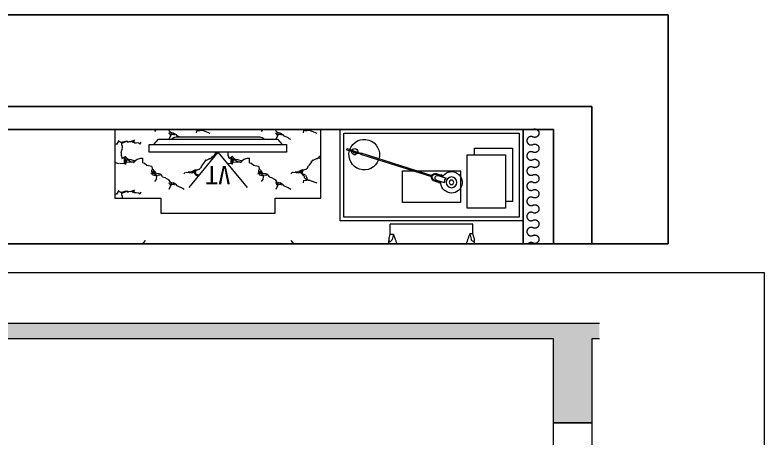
# Model space of a CAD drawing. Header units: millimetres. Extents: x 3162 to 221128, y -144913 to 11496.
# Drawn here: x 52687 to 57596, y -132195 to -129421 of the extents above; entities that cross this region are included whole.
import ezdxf
from ezdxf.enums import TextEntityAlignment as Align
from ezdxf.xclip import XClip

# ---------------------------------------------------------------- set-up
doc = ezdxf.new("R2010")
doc.units = ezdxf.units.MM
doc.header["$LTSCALE"] = 10
doc.header["$XCLIPFRAME"] = 2
doc.linetypes.add('ACAD_ISO03W100', pattern=[30, 12, -18])
doc.linetypes.add('DASH', pattern=[8.89, 6.35, -2.54])
doc.layers.get('Defpoints').update_dxf_attribs({"color": 250})
for name, color, linetype, lineweight in [('Drawing【图框、表格】', 150, 'Continuous', 0), ('FC-Hatch【平面填充】', 250, 'Continuous', 0), ('FF-Curtain【平面窗帘】', 32, 'Continuous', 0), ('FF-【活动成品家具】', 51, 'Continuous', 0), ('Hidden【虚线】', 136, 'DASH', 0), ('Wall【立面墙】', 252, 'Continuous', 0)]:
    doc.layers.add(name, color=color, linetype=linetype, lineweight=lineweight)
doc.layers.add('WALL', color=7, linetype='Continuous')
doc.layers.add('走线及回路标注', color=1, linetype='Continuous')
doc.styles.add('ROMANTIC', font='', dxfattribs={"bigfont": 'gbcbig.shx'})
doc.styles.get('ROMANTIC').set_extended_font_data('STXihei')

# ---------------------------------------------------------------- blocks, each defined once
blk = doc.blocks.new('海龙工具_液晶电视')
at = {"color": 251, "linetype": 'ACAD_ISO03W100', "ltscale": 2.5}
for q in [(-507.9, 716), (507.9, 716)]:
    blk.add_line((0, 100), q, dxfattribs=at)
blk.add_line((-450, 50), (450, 50))
at = {"color": 251}
blk.add_line((-300, 15), (300, 15), dxfattribs=at)
blk.add_lwpolyline([(-450, 50), (450, 50), (450, 100), (-450, 100)], close=True)
blk.add_lwpolyline([(-420, 50), (-390, 15), (-300, 15, 0.267949), (-274, 0), (274, 0, 0.267949), (300, 15), (390, 15), (420, 50)], format="xyb")
at = {"color": 250, "style": 'ROMANTIC', "text_generation_flag": 6}
blk.add_text('TV', height=120, rotation=180, dxfattribs=at).set_placement((0.8, 250.3), align=Align.MIDDLE)
blk = doc.blocks.new('液晶电视')
at = {"ltscale": 4}
blk.add_blockref('海龙工具_液晶电视', (0, 0), dxfattribs=at)
blk = doc.blocks.new('海龙_05060884')
at = {"layer": 'FF-【活动成品家具】'}
h = blk.add_hatch(dxfattribs=at)
h.set_pattern_fill('AA大理石深SC800', color=8, scale=700, pattern_type=2)
h.set_pattern_definition([(177.769103, (2569207.35, -1702093.014), (-700.00002183, -2.69e-05), [40.03034, -8366.3405]), (28.1136392, (2569187.35, -1702055.616), (700.0000028, 327.23196765), [26.45461, -5529.00824]), (76.6298055, (2569187.35, -1702002.636), (-1.05e-05, 327.2319275), [14.41496, -3012.71901]), (106.992819, (2569190.68, -1701979.26), (6.7e-06, 327.2319222), [11.40566, -2383.78875]), (21.8355897, (2569187.35, -1701955.89), (699.99999517, 327.2319006), [25.13679, -5253.58526]), (17.3096175, (2569190.68, -1701949.66), (700.0000145, 327.231969), [10.47438, -2189.14444]), (162.690382, (2569167.35, -1702091.46), (-700.0000325, 327.231908), [20.94876, -2178.67006]), (125.490837, (2569147.35, -1702085.22), (-4.3e-05, 327.231901), [17.22434, -1188.48149]), (162.690382, (2569137.35, -1702071.2), (-700.0000325, 327.231908), [10.47438, -2189.14444]), (136.925518, (2569127.35, -1702068.08), (-2e-05, 327.23191), [22.8165, -935.47517]), (3.3442344, (2569084.018, -1702054.058), (700.000013, 4.667e-05), [26.71214, -5582.84048]), (10.5914065, (2569067.35, -1702057.174), (1400.000031, 327.2319727), [16.95554, -3543.70772]), (0, (2569057.35, -1702057.17), (700, 327.23194), [10, -689.99994]), (103.370194, (2569187.35, -1702055.616), (-5.48e-05, 327.2319113), [14.41489, -3012.71901]), (90, (2569184, -1702041.6), (700, -4e-14), [10.90773, -316.32419]), (90, (2569184, -1702030.7), (700, -4e-14), [10.90773, -316.32419]), (78.995121, (2569184.02, -1702019.776), (-2.72e-05, 327.2319559), [17.46185, -3649.52189]), (90, (2569187.35, -1701968.35), (700, -4e-14), [12.46598, -314.76592]), (6.6658365, (2569177.35, -1701951.21), (699.9999705, 1.27e-05), [13.42411, -2805.63262]), (160.679045, (2569177.35, -1701951.21), (-699.9999937, 327.231933), [14.12908, -2952.97835]), (47.485996, (2568894.02, -1702156.9), (700.0000005, 654.4639248), [14.79793, -3092.76646]), (6.1571803, (2568904.018, -1702145.995), (2800.00001973, 327.23192843), [43.58473, -9109.2134]), (31.9352432, (2568947.35, -1702141.32), (699.9999716, 327.2319319), [11.78345, -2462.74511]), (19.3209546, (2568957.35, -1702135.09), (699.999996, 327.2319281), [14.12908, -2952.97835]), (8.8568723, (2568970.68, -1702130.41), (699.9999635, 5.46e-05), [20.24134, -2105.10111]), (30.29957, (2568990.684, -1702127.295), (700.0000166, 327.2319738), [15.44284, -3227.55244]), (61.8626245, (2569004.02, -1702119.5), (-3.7e-05, 327.231936), [14.13664, -1470.21231]), (52.9473395, (2569010.684, -1702107.038), (700.00000455, 981.6958246), [33.192334, -6937.19747]), (51.263996, (2569030.684, -1702080.55), (699.999997, 981.6958529), [15.98128, -3340.08304]), (25.054876, (2569040.68, -1702068.08), (700, -3e-06), [36.79571, -735.91427]), (47.485996, (2569074.02, -1702052.5), (700.0000005, 654.4639248), [14.79793, -3092.76646]), (31.9352432, (2569084.02, -1702041.59), (699.9999716, 327.2319319), [11.78345, -2462.74511]), (56.6470201, (2569094.018, -1702035.36), (700.0000012, 981.6958188), [24.25143, -5068.55181]), (90, (2569107.35, -1702015.1), (700, -4e-14), [15.582476, -311.64945]), (47.485996, (2569107.35, -1701999.52), (700.0000005, 654.4639248), [29.59586, -3077.96853]), (47.485996, (2569127.35, -1701977.704), (700.0000005, 654.4639248), [14.79793, -3092.76646]), (19.3209546, (2569137.35, -1701966.796), (699.999996, 327.2319281), [14.12908, -2952.97835]), (56.2378233, (2569150.684, -1701962.12), (699.99996254, 981.69585345), [29.98968, -6267.84088]), (25.054876, (2568970.68, -1702136.64), (700, -3e-06), [14.71827, -757.99171]), (80.6556929, (2568967.35, -1702156.9), (2.62e-05, 327.2319152), [20.52967, -4290.69354]), (160.679045, (2568980.684, -1702161.58), (-699.9999937, 327.231933), [14.12908, -2952.97835]), (148.064756, (2568990.68, -1702167.81), (-699.999967, 327.2319416), [11.78345, -2462.74511]), (115.424913, (2568997.35, -1702181.834), (-700.000029, 1636.1597197), [15.52817, -3245.38277]), (103.370194, (2569000.684, -1702195.86), (-5.48e-05, 327.2319113), [14.41489, -3012.71901]), (144.961427, (2569007.35, -1702200.53), (-700.0000265, 654.4638884), [8.14233, -1701.74844]), (173.334163, (2569020.684, -1702202.09), (-699.9999705, 1.88e-05), [13.42411, -2805.63262]), (158.418473, (2569064.018, -1702219.232), (-4199.99999472, 1636.15974199), [46.60026, -9739.4493]), (78.995121, (2568977.35, -1702217.674), (-2.72e-05, 327.2319559), [17.46185, -3649.52189]), (4.4550498, (2568980.684, -1702200.533), (700.0000104, 4.37e-05), [20.0606, -4192.66778]), (154.945124, (2569000.68, -1702198.97), (-700, -9e-07), [7.35917, -765.35081]), (132.514004, (2568994.02, -1702195.86), (-699.9999993, 654.463926), [14.79793, -3092.76646]), (90, (2568984, -1702184.95), (700, -4e-14), [9.34949, -317.88246]), (142.076999, (2568984.02, -1702175.6), (-700.0000235, 654.463844), [12.67686, -2649.46857]), (125.490837, (2568974.02, -1702167.81), (-4.3e-05, 327.231901), [11.48294, -1194.22296]), (99.344307, (2568967.35, -1702158.46), (-2.57e-05, 327.2319152), [20.5296, -4290.69354]), (90, (2568964, -1702156.9), (700, -4e-14), [18.69897, -308.53291]), (136.925518, (2568964.02, -1702156.9), (-2e-05, 327.23191), [18.2532, -940.03847]), (70.3775316, (2568947.35, -1702153.79), (1.97e-05, 327.231914), [9.92593, -2074.51804]), (175.54495, (2568947.35, -1702153.786), (-700.0000158, -2.36e-05), [40.1212, -4172.60718]), (148.064756, (2569544.02, -1702230.14), (-699.999967, 327.2319416), [23.56697, -2450.96166]), (35.0385725, (2569504.02, -1702225.47), (700.000032, 654.463882), [8.14233, -1701.74844]), (6.6658365, (2569520.684, -1702225.465), (699.9999705, 1.27e-05), [13.42411, -2805.63262]), (162.690382, (2569510.68, -1702233.26), (-700.0000325, 327.231908), [10.47438, -2189.14444]), (64.5750864, (2569497.35, -1702261.305), (699.9999829, 1636.1597424), [31.05627, -3229.8546]), (0, (2569504.02, -1702225.47), (700, 327.23194), [16.666664, -683.33328]), (118.137375, (2569547.35, -1702236.37), (-2.2e-05, 327.231903), [7.06832, -1477.28063]), (157.435521, (2569577.35, -1702248.84), (-699.9999875, 327.23189523), [32.48693, -6789.76837]), (136.925518, (2569584.02, -1702255.07), (-2e-05, 327.23191), [9.1266, -949.16507]), (154.945124, (2569594.02, -1702259.75), (-700, -9e-07), [11.03872, -761.67126]), (49.4476465, (2569527.35, -1702231.7), (700.0000126, 981.6957893), [10.25416, -2143.11958]), (51.263996, (2569304.02, -1701963.68), (699.999997, 981.6958529), [15.98128, -3340.08304]), (136.925518, (2569304.02, -1701963.68), (-2e-05, 327.23191), [9.1266, -949.16507]), (176.655765, (2569297.35, -1701957.447), (-700.00001707, -1.59e-05), [26.71214, -5582.84048]), (106.992819, (2569270.68, -1701955.89), (6.7e-06, 327.2319222), [11.40566, -2383.78875]), (19.3209546, (2569254.02, -1701949.655), (699.999996, 327.2319281), [14.12908, -2952.97835]), (159.49524, (2569270.684, -1701955.89), (-700.0000066, 327.2319549), [17.79407, -3718.95475]), (180, (2569280.7, -1701955.9), (-700, 327.23194), [10, -689.99994]), (22.2465213, (2569244.018, -1701944.98), (700.0000198, 327.23192524), [28.8113, -6021.55701]), (6.6658365, (2569230.684, -1701946.54), (699.9999705, 1.27e-05), [13.42411, -2805.63262]), (52.1215557, (2569400.684, -1702208.324), (700.0000225, 981.6958277), [21.71596, -4538.63158]), (78.995121, (2569414.02, -1702191.184), (-2.72e-05, 327.2319559), [17.46185, -3649.52189]), (162.690382, (2569417.35, -1702174.04), (-700.0000325, 327.231908), [10.47438, -2189.14444]), (164.332014, (2569407.35, -1702170.926), (-1399.9999669, 327.2319563), [17.30988, -3617.75911]), (104.970339, (2569390.684, -1702166.25), (-3.98e-05, 327.2319457), [12.90394, -2696.92402]), (109.622468, (2569387.35, -1702153.79), (-1.74e-05, 327.231914), [9.92593, -2074.51804]), (90, (2569384, -1702144.44), (700, -4e-14), [12.46598, -314.76592]), (25.054876, (2569384.02, -1702147.55), (700, -3e-06), [14.71827, -757.99171]), (166.844039, (2569404.02, -1702152.23), (-699.999993, 327.2319035), [20.53905, -1417.1955]), (0, (2569394.02, -1702152.23), (700, 327.23194), [10, -689.99994]), (15.667986, (2569377.35, -1702156.9), (1399.9999669, 327.2319563), [17.30988, -3617.75911]), (180, (2569394.02, -1702156.9), (-700, 327.23194), [16.666664, -683.33328]), (180, (2569407.35, -1702156.9), (-700, 327.23194), [13.333334, -686.66661]), (61.8626245, (2569404.02, -1702163.14), (-3.7e-05, 327.231936), [7.06832, -1477.28063]), (162.690382, (2569414.02, -1702166.25), (-700.0000325, 327.231908), [10.47438, -2189.14444]), (173.334163, (2569427.35, -1702167.81), (-699.9999705, 1.88e-05), [13.42411, -2805.63262]), (171.143127, (2569437.35, -1702169.37), (-699.9999743, -6e-06), [10.12067, -2115.22178]), (13.15596, (2569247.35, -1702080.55), (699.999983, 327.2319595), [13.6927, -1424.04185]), (146.796701, (2569247.35, -1702080.55), (-1400.0000003, 981.6958516), [19.91878, -4163.01753]), (118.137375, (2569230.68, -1702069.64), (-2.2e-05, 327.231903), [14.13664, -1470.21231]), (90, (2569224, -1702069.64), (700, -4e-14), [12.46598, -314.76592]), (113.162745, (2569224.02, -1702069.64), (-3.44e-05, 327.2319177), [8.47434, -1771.13755]), (75.873987, (2569214.018, -1702088.34), (699.99999423, 2945.08749146), [27.31624, -5709.08807]), (90, (2569214, -1702088.34), (700, -4e-14), [18.69897, -308.53291]), (106.992819, (2569214.02, -1702069.64), (6.7e-06, 327.2319222), [11.40566, -2383.78875]), (90, (2569210.7, -1702096.1), (700, -4e-14), [37.397934, -289.83395]), (95.3136086, (2569210.684, -1702096.13), (-1.335e-05, 327.2319124), [35.99435, -7522.8223]), (83.5762835, (2569204.018, -1702089.898), (3.255e-05, 327.23196893), [29.79375, -6226.89452]), (90, (2569204, -1702089.9), (700, -4e-14), [9.34949, -317.88246]), (76.6298055, (2569204.02, -1702080.55), (-1.05e-05, 327.2319275), [14.41496, -3012.71901]), (103.370194, (2569207.35, -1702066.524), (-5.48e-05, 327.2319113), [14.41489, -3012.71901]), (90, (2569204, -1702079), (700, -4e-14), [26.490205, -300.7417]), (133.553349, (2569507.35, -1702214.56), (-700.0000129, 654.4639115), [19.35087, -4044.33463]), (169.408593, (2569524.02, -1702217.674), (-1400.000041, 327.2319161), [16.95554, -3543.70772]), (6.6658365, (2569497.35, -1702222.35), (699.9999705, 1.27e-05), [13.42411, -2805.63262]), (66.837255, (2569497.35, -1702222.35), (-2.94e-05, 327.231945), [8.47434, -1771.13755]), (148.064756, (2569500.68, -1702202.09), (-699.999967, 327.2319416), [35.35042, -2439.17821]), (164.332014, (2569470.684, -1702183.39), (-1399.9999669, 327.2319563), [17.30988, -3617.75911]), (122.690182, (2569454.02, -1702178.72), (-699.9999866, 981.6958593), [18.51521, -3869.68155]), (160.679045, (2569444.02, -1702163.135), (-699.9999937, 327.231933), [14.12908, -2952.97835]), (169.408593, (2569430.684, -1702158.46), (-1400.000041, 327.2319161), [16.95554, -3543.70772]), (133.553349, (2569414.02, -1702155.344), (-700.0000129, 654.4639115), [19.35087, -4044.33463]), (130.552353, (2569400.68, -1702141.32), (-700.000004, 981.6957954), [20.50832, -2132.86542]), (102.074477, (2569387.35, -1702125.74), (-2.5e-05, 327.2319044), [15.93501, -3330.41737]), (169.408593, (2569384.02, -1702110.155), (-1400.000041, 327.2319161), [33.91108, -3526.75218]), (139.920946, (2569350.684, -1702103.92), (-700.0000024, 654.46388085), [21.78204, -4552.44356]), (154.945124, (2569334.02, -1702089.9), (-700, -9e-07), [11.03872, -761.67126]), (90, (2569324, -1702085.2), (700, -4e-14), [29.606696, -297.62523]), (0, (2569310.7, -1702055.6), (700, 327.23194), [13.333334, -686.66661]), (14.9560981, (2569287.35, -1702061.85), (1399.9999853, 327.2319453), [24.15147, -5047.66192]), (31.9352432, (2569277.35, -1702068.08), (699.9999716, 327.2319319), [11.78345, -2462.74511]), (61.8626245, (2569270.68, -1702080.55), (-3.7e-05, 327.231936), [14.13664, -1470.21231]), (17.3096175, (2569260.68, -1702083.66), (700.0000145, 327.231969), [10.47438, -2189.14444]), (118.137375, (2569260.68, -1702083.66), (-2.2e-05, 327.231903), [7.06832, -1477.28063]), (4.4550498, (2569217.35, -1702080.55), (700.0000104, 4.37e-05), [40.1212, -4172.60718]), (51.263996, (2569207.35, -1702093.014), (699.999997, 981.6958529), [15.98128, -3340.08304]), (0, (2569260.7, -1702069.64), (700, 327.23194), [16.666664, -683.33328]), (166.844039, (2569260.68, -1702069.64), (-699.999993, 327.2319035), [13.6927, -1424.04185]), (171.143127, (2569247.35, -1702066.52), (-699.9999743, -6e-06), [20.24134, -2105.10111]), (142.076999, (2569227.35, -1702063.41), (-700.0000235, 654.463844), [12.67686, -2649.46857]), (118.137375, (2569217.35, -1702055.62), (-2.2e-05, 327.231903), [14.13664, -1470.21231]), (90, (2569190.7, -1701988.6), (700, -4e-14), [9.34949, -317.88246]), (171.143127, (2569220.68, -1701948.1), (-699.9999743, -6e-06), [10.12067, -2115.22178]), (154.945124, (2569230.68, -1701952.77), (-700, -9e-07), [11.03872, -761.67126]), (125.490837, (2569230.68, -1701952.77), (-4.3e-05, 327.231901), [11.48294, -1194.22296]), (0, (2569210.7, -1701943.42), (700, 327.23194), [13.333334, -686.66661]), (17.3096175, (2569200.68, -1701946.54), (700.0000145, 327.231969), [10.47438, -2189.14444])])
h.paths.add_polyline_path([(675, -67), (675, 383), (-675, 383), (-675, -67), (-375, -67), (-375, -167), (-329.8, -167), (0, 233), (-450, 233), (-450, 283), (-420, 283), (-390, 318), (-300, 318, -0.267949), (-274, 333), (274, 333, -0.267949), (300, 318), (390, 318), (420, 283), (450, 283), (450, 233), (0, 233), (329.8, -167), (375, -167), (375, -67)])
blk.add_lwpolyline([(-675, 383), (-675, -67), (-375, -67), (-375, -167), (375, -167), (375, -67), (675, -67), (675, 383), (-675, 383)], dxfattribs=at)
at = {"layer": 'FF-【活动成品家具】', "xscale": -1, "rotation": 180}
blk.add_blockref('液晶电视', (0, 333), dxfattribs=at)
blk = doc.blocks.new('tasklight')
at = {"color": 251}
for p, q in [((457.5, 270.3), (495.7, 282.4)), ((459, 265.6), (497.2, 277.6)), ((474.8, 265.3), (527.3, 281.8)), ((483.9, 236.7), (536.3, 253.2)), ((487.8, 282.5), (492.5, 284)), ((488.5, 280.1), (487.8, 282.5)), ((491.5, 270.6), (490, 275.3)), ((493.3, 281.6), (492.5, 284)), ((496.3, 272.1), (494.8, 276.8)), ((497.2, 277.6), (495.7, 282.4)), ((-25, 96.3), (440.3, 242.9)), ((-22.6, 88.7), (442.7, 235.3)), ((471.1, 227.4), (509.2, 239.4)), ((472.6, 222.7), (510.7, 234.7)), ((500.6, 242), (502.1, 237.2)), ((503.6, 232.4), (504.3, 230)), ((504.3, 230), (509.1, 231.5)), ((505.3, 243.5), (506.8, 238.7)), ((508.3, 233.9), (509.1, 231.5)), ((509.2, 239.4), (510.7, 234.7)), ((-115.6, 67.8), (-70.8, 81.9)), ((-113.2, 60.1), (-115.6, 67.8)), ((-113.2, 60.1), (-68.4, 74.3)), ((-96, 71.9), (-24.4, 94.4)), ((-94.8, 68), (-96, 71.9)), ((-94.8, 68), (-23.2, 90.6)), ((-71.7, 84.7), (-56.5, 89.6)), ((-70.8, 81.9), (-71.7, 84.7)), ((-55.6, 86.7), (-70.8, 81.9)), ((-70.8, 81.9), (-70.2, 80)), ((-69, 76.2), (-68.4, 74.3)), ((-67.4, 80.9), (-68, 82.8)), ((-57.8, 83.9), (-58.4, 85.8)), ((-55.6, 86.7), (-56.5, 89.6)), ((-22.6, 88.7), (-25, 96.3))]:
    blk.add_line(p, q, dxfattribs=at)
for radius in [35, 15]:
    blk.add_circle((572.3, 280.3), radius, dxfattribs=at)
for centre, radius, start, end in [((572.3, 280.3), 70, 209.8589, 185.1116), ((465, 246.5), 25, 107.4853, 287.4853), ((465, 246.5), 20, 107.4853, 287.4853), ((479.4, 251), 15, 107.4853, 287.4853), ((572.3, 280.3), 45, 178.014, 216.9565), ((0, 100), 100, 19.7777, 195.1928), ((0, 100), 100, 199.7777, 15.1928), ((-62, 80.5), 20, 209.0222, 185.9483)]:
    blk.add_arc(centre, radius, start, end, dxfattribs=at)
blk = doc.blocks.new('海龙_04090929')
at = {"color": 0, "linetype": 'ByBlock'}
for p, q in [((271.2, -44.5, 0), (-271.2, -45.4, 0)), ((-271.1, -109.6, 0), (-271.2, -45.4, 0)), ((271.3, -108.7, 0), (271.2, -44.5, 0)), ((-278.9, -136.2, 0), (-271.1, -109.6, 0)), ((-271.1, -109.6, 0), (-250.2, -109.5, 0)), ((-271.1, -109.6, 0), (-250.2, -109.5, 0)), ((-250.2, -109.5, 0), (-258, -144.4, 0)), ((-250.2, -109.5, 0), (-258, -144.4, 0)), ((250.4, -108.6, 0), (258.3, -143.6, 0)), ((271.3, -108.7, 0), (250.4, -108.6, 0)), ((250.4, -108.6, 0), (258.3, -143.6, 0)), ((271.3, -108.7, 0), (250.4, -108.6, 0)), ((279.2, -135.3, 0), (271.3, -108.7, 0))]:
    blk.add_line(p, q, dxfattribs=at)
at = {"ltscale": 500}
blk.add_lwpolyline([(600, 577.1), (600, -22.9), (-600, -22.9), (-600, 577.1)], close=True, dxfattribs=at)
at = {"color": 251}
for points in [[(575, 552.1), (575, 2.1), (-575, 2.1), (-575, 552.1)], [(483.8, 61), (233.8, 61), (233.8, 411), (483.8, 411)], [(-189.7, 304.9), (189.7, 304.9), (189.7, 97.6), (-189.7, 97.6)]]:
    blk.add_lwpolyline(points, close=True, dxfattribs=at)
blk.add_lwpolyline([(281, 411), (281, 453.9), (531, 453.9), (531, 103.9), (483.8, 103.9)], dxfattribs=at)
at = {"color": 0, "linetype": 'ByBlock'}
for centre, radius, start, end in [((490.4, -202.2, 0), 773.1, 175.8034, 199.5327), ((-255.2, -145.3, 0), 25.4, 158.9901, 180.625), ((-255.2, -145.3, 0), 25.4, 180.625, 200.6267), ((-255.2, -145.3, 0), 25.4, 180.625, 200.6267), ((-281.6, -135, 0), 25.4, 296.646, 338.2826), ((-281.6, -135, 0), 25.4, 296.646, 338.2826), ((-825.4, -356.4, 0), 625.9, 359.8413, 23.2355), ((-825.4, -356.4, 0), 625.9, 359.8413, 23.2355), ((826.4, -353.7, 0), 625.9, 156.949, 180.3432), ((826.4, -353.7, 0), 625.9, 156.949, 180.3432), ((-489.9, -203.8, 0), 773.1, 340.6518, 4.3811), ((281.9, -134.1, 0), 25.4, 201.9019, 243.5385), ((281.9, -134.1, 0), 25.4, 201.9019, 243.5385), ((255.5, -144.5, 0), 25.4, 359.5595, 21.1944), ((255.5, -144.5, 0), 25.4, 339.5578, 359.5595), ((255.5, -144.5, 0), 25.4, 339.5578, 359.5595), ((-273, -152, 0), 6.35, 200.6267, 296.646), ((-273, -152, 0), 6.35, 200.6267, 296.646), ((273.4, -151.2, 0), 6.35, 243.5385, 339.5578), ((273.4, -151.2, 0), 6.35, 243.5385, 339.5578), ((-411.2, -361.5, 0), 211.7, 337.8885, 0.9101), ((-411.2, -361.5, 0), 211.7, 337.8885, 0.9101), ((2.4, -1560, 0), 1208.4, 80.5641, 99.6204), ((2.4, -1560, 0), 1208.4, 80.5641, 99.6204), ((412.2, -360.1, 0), 211.7, 179.2744, 202.296), ((412.2, -360.1, 0), 211.7, 179.2744, 202.296), ((-239.7, -435.3, 0), 25.4, 273.3566, 346.6742), ((-239.7, -435.3, 0), 25.4, 273.3566, 346.6742), ((241, -434.5, 0), 25.4, 193.5103, 266.8279), ((241, -434.5, 0), 25.4, 193.5103, 266.8279), ((133.9, -545.8, 0), 381.7, 167.1139, 179.4864), ((-132.2, -546.2, 0), 381.7, 0.6981, 13.0706), ((-222.4, -542.6, 0), 25.4, 179.5077, 265.2204), ((-3.4, 2077, 0), 2654.1, 265.2204, 274.9641), ((224, -541.9, 0), 25.4, 274.9641, 0.6768)]:
    blk.add_arc(centre, radius, start, end, dxfattribs=at)
at = {"color": 251, "extrusion": (-2.3211e-12, 1.2757e-12, -1), "zscale": -1, "rotation": 180.1031689503806}
blk.add_blockref('tasklight', (441.3, 511.2, 0), dxfattribs=at)
blk = doc.blocks.new('海龙_08219812')
at = {"layer": 'Defpoints'}
blk.add_line((-3070, -3010), (3170, -3010), dxfattribs=at)
at = {"layer": 'FF-Curtain【平面窗帘】'}
blk.add_lwpolyline([(3170, -3074, -1.6), (3120.3, -3074, 1.6), (3070.7, -3074, -1.6), (3021, -3074, 1.6), (2971.3, -3074, -1.6), (2921.7, -3074, 1.6), (2872, -3074, -1.6), (2822.3, -3074, 1.6), (2772.7, -3074, -1.6), (2723, -3074, 1.6), (2673.3, -3074, -1.6), (2623.7, -3074, 1.6), (2574, -3074, -1.6), (2524.3, -3074, 1.6), (2474.7, -3074, -1.6), (2425, -3074, 1.6), (2375.3, -3074, -1.6), (2325.7, -3074, 1.6), (2276, -3074, -1.6), (2226.3, -3074, 1.6), (2176.7, -3074, -1.6), (2127, -3074, 1.6), (2077.3, -3074, -1.6), (2027.7, -3074, 1.6), (1978, -3074, -1.6), (1928.3, -3074, 1.6), (1878.7, -3074, -1.6), (1829, -3074, 1.6), (1779.3, -3074, -1.6), (1729.7, -3074, 1.6), (1680, -3074, -1.6), (1630.3, -3074, 1.6), (1580.7, -3074, -1.6), (1531, -3074, 1.6), (1481.3, -3074, -1.6), (1431.7, -3074, 1.6), (1382, -3074), (1332.3, -3074), (1282.7, -3074), (1233, -3074), (1282.7, -3098.8), (1282.7, -3074)], format="xyb", dxfattribs=at)
at = {"layer": 'WALL'}
for p, q in [((3170, 2790), (3170, -3210)), ((3320, 2790), (3320, -3460)), ((3170, -3210), (-535, -3210)), ((-535, -3460), (3320, -3460))]:
    blk.add_line(p, q, dxfattribs=at)
at = {"layer": 'FF-【活动成品家具】'}
for name, p, rotation in [('海龙_05060884', (2787, -1010), 269.9999999999999), ('海龙_04090929', (2592.9, -2410), 270)]:
    blk.add_blockref(name, p, dxfattribs=dict(at, rotation=rotation))

msp = doc.modelspace()

# ---------------------------------------------------------------- hatches: boundary and pattern name
at = {"layer": 'FC-Hatch【平面填充】'}
h = msp.add_hatch(dxfattribs=at)
h.set_pattern_fill('钢筋混凝土', color=256, scale=50, angle=180, style=0, pattern_type=2)
h.set_pattern_definition([(225, (0, 812.417), (35.355339, -35.355339), []), (230, (0, 812.42), (-71.726018, 6.275218), [7.5, -82.5]), (175, (0, 812.42), (13.87511, -75.219228), [6, -66]), (280.4514, (-5.98, 812.94), (-57.85092, -68.94393), [6.374, -70.1142]), (226.1842, (-2e-15, 792.42), (-106.724086, 16.55189), [11.25, -123.75]), (276.6356, (-8.89, 793.8), (-93.46626, -97.41178), [9.56105, -105.1713]), (171.1842, (-2e-15, 792.42), (-93.46618, -97.41189), [9, -99]), (201, (-10, 797.42), (-59.690703, 40.261893), [7.5, -82.5]), (146, (-10, 797.42), (-24.33156, -72.515006), [6, -66]), (251.4514, (-14.974, 800.77), (-84.022234, -32.253037), [6.374, -70.1142]), (217.5, (0, 812.417), (-1.2159855, -33.2893854), [0.5, -65.2, 0.5, -67, 0.5, -66.25]), (187.5, (0, 812.417), (-26.306954, -39.441171), [0.5, -38.2, 0.5, -63.7, 0.5, -25.25]), (147.5, (22.3, 812.417), (-53.3822436, 2.255487), [0.5, -25, 0.5, -78, 0.5, -103.5]), (137.5, (32.3, 812.417), (-58.318617, -10.010498), [0.5, -32.5, 0.5, -51.8, 0.5, -73.5])])
h.paths.add_polyline_path([(49917.1, -131444.1), (56517.1, -131444.1), (56517.1, -131544.1), (56467.1, -131544.1), (56467.1, -132094.1), (56217.1, -132094.1), (56217.1, -131544.1), (50217.1, -131544.1), (50217.1, -132094.1), (49967.1, -132094.1), (49967.1, -131544.1), (49917.1, -131544.1)])

# ---------------------------------------------------------------- linework, layer by layer
at = {"layer": 'Drawing【图框、表格】'}
msp.add_lwpolyline([(39841.4, -143345.3), (39841.4, -131109.9), (57595.6, -131109.9), (57595.6, -143345.3)], close=True, dxfattribs=at)
msp.add_lwpolyline([(39841.4, -143345.3), (39841.4, -131109.9), (57595.6, -131109.9), (57595.6, -143345.3)], close=True, dxfattribs=at)
at = {"layer": 'Hidden【虚线】'}
msp.add_lwpolyline([(56967.1, -130921), (56967.1, -129421), (49467.1, -129421), (49467.1, -130921)], close=True, dxfattribs=at)
at = {"layer": 'Wall【立面墙】'}
msp.add_line((56517.1, -131444.1), (49917.1, -131444.1), dxfattribs=at)
msp.add_lwpolyline([(56517.1, -131544.1), (56467.1, -131544.1), (56467.1, -132094.1), (56217.1, -132094.1), (56217.1, -131544.1), (50217.1, -131544.1), (50217.1, -132094.1), (49967.1, -132094.1), (49967.1, -131544.1), (49917.1, -131544.1)], dxfattribs=at)
msp.add_lwpolyline([(56217.1, -135044.1), (56217.1, -132094.1), (56467.1, -132094.1), (56467.1, -135044.1)], close=True, dxfattribs=at)

# ---------------------------------------------------------------- block references
at = {"layer": '走线及回路标注'}
ref = msp.add_blockref('海龙_08219812', (53007.1, -133341), dxfattribs=dict(at, rotation=89.99999999999999))
XClip(ref).set_block_clipping_path([(2420.0000414565, -3960.0000426479), (3920.0000414565, 3539.9999573521)])

doc.saveas('drawing.dxf')
